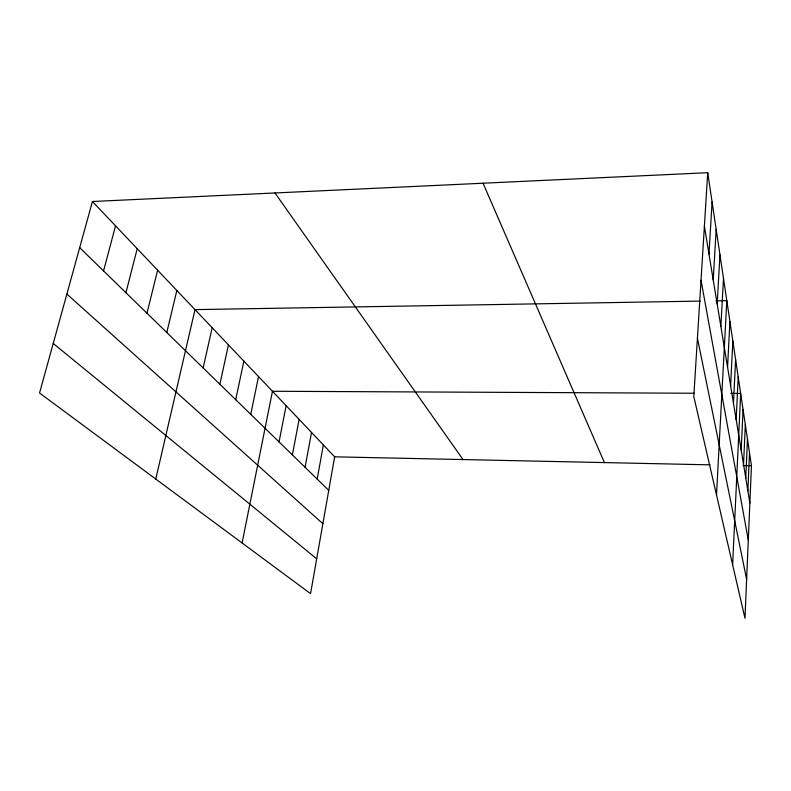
<?xml version="1.0" encoding="UTF-8"?>
<svg xmlns="http://www.w3.org/2000/svg" width="791" height="791" viewBox="0 0 791 791"><rect width="100%" height="100%" fill="white"/><g stroke="black" fill="none" stroke-linecap="round" stroke-linejoin="round"><path stroke-width="1.19" d="M707.718 172.705L751.45 465.731L744.984 618.295L693.796 396.578L707.718 172.705L92.438 201.507L39.55 393.008L310.556 593.665L334.652 456.822L92.438 201.507M745.765 477.952L747.475 439.084M747.871 490.786L749.512 452.739M741.197 450.148L743.056 409.501M743.54 464.426L745.33 424.688M736.164 419.546L738.211 376.991M732.624 564.774L740.663 393.463L730.864 393.414M733.465 403.133L735.61 359.569M730.607 385.711L732.852 341.109M716.508 494.939L726.81 300.649L715.954 300.837M727.562 367.212L729.925 321.502M720.868 326.485L723.498 278.422M717.18 304.011L719.958 254.692M713.225 279.925L716.162 229.281M708.973 254.049L712.098 202.021M317.191 479.079L323.351 444.918M305.079 467.283L311.525 432.45M292.383 454.914L299.127 419.378M279.065 441.922L286.124 405.674M242.095 542.972L272.46 391.268L694.162 393.246M250.757 414.346L258.528 376.585M235.718 399.682L243.875 361.131M219.868 384.238L228.441 344.876M203.149 367.944L212.176 327.731M155.758 479.049L195.011 309.627L700.262 301.094M166.792 332.517L176.848 290.485M146.978 313.206L157.617 270.215M125.937 292.71L137.219 248.71M103.552 270.898L115.535 225.85M334.652 456.822L710.021 464.841M742.937 465.543L751.45 465.731M53.234 343.462L316.697 558.832M66.879 294.064L322.876 523.701M79.693 247.652L328.749 490.341M274.971 192.964L463.022 459.561M483.054 183.225L604.413 462.587M697.425 338.172L746.635 579.319M701.024 280.281L748.296 540.115M704.395 226.186L749.868 502.967"/></g></svg>
